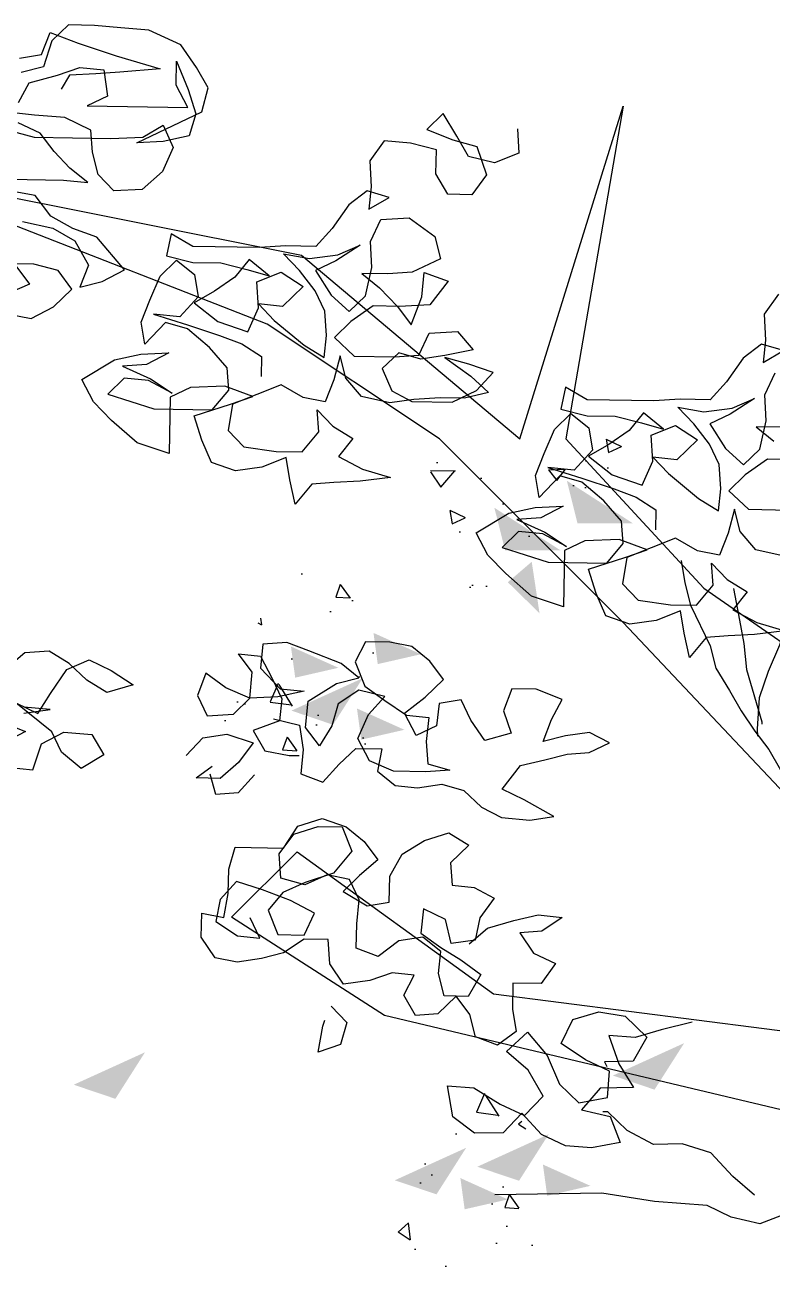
# Model space of a CAD drawing. Header units: metres. Extents: x 37 to 217, y 53 to 242.
# Drawn here: x 84.958 to 85.501, y 57.15 to 58.052 of the extents above; entities that cross this region are included whole.
import ezdxf

# ---------------------------------------------------------------- set-up
doc = ezdxf.new("R2010")
doc.units = ezdxf.units.M
doc.layers.add('DGPRO_Arboles existentes', color=7, linetype='Continuous')

# ---------------------------------------------------------------- blocks, each defined once
blk = doc.blocks.new('Senna corymbosa VISTA 250 gris')
h = blk.add_hatch()
h.set_pattern_fill('AR-CONC', color=252, scale=0.016296, angle=-46.99384)
h.set_pattern_definition([(3.006163, (1422.08382, 872.46741), (0.072245306, -0.092449277), [0.012221841, -0.134440254]), (308.006163, (1422.08382, 872.46741), (0.074214968, 0.100140731), [0.009777473, -0.107552204]), (53.457607, (1422.08984, 872.45971), (0.146460273, 0.007691454), [0.010386967, -0.114256635]), (359.190363, (1422.10765, 872.48964), (0.098899106, -0.145578345), [0.01833276, -0.20166038]), (49.641798, (1422.1159, 872.47751), (0.21997118, -0.003108583), [0.01558046, -0.17138505]), (304.190327, (1422.10765, 872.48964), (0.21997118, -0.003108583), [0.01466621, -0.161328306]), (334.006163, (1422.11281, 872.47217), (0.01836687, -0.115883179), [0.012221841, -0.134440254]), (279.006163, (1422.11281, 872.47217), (0.113459063, 0.051604927), [0.009777473, -0.107552204]), (24.457608, (1422.11434, 872.46251), (0.131825932, -0.064278251), [0.010386967, -0.114256635]), (350.506163, (1422.083817, 872.46741), (0.0410218263, 0.0355520303), [0, -0.1062485405, 0, -0.1091817824, 0, -0.1079595983]), (320.506163, (1422.083817, 872.46741), (0.076241348, 0.0124893505), [0, -0.062249912, 0, -0.103804172, 0, -0.041146866]), (280.506163, (1422.05903, 872.493985), (0.0566464555, -0.0661214672), [0, -0.040739471, 0, -0.12710715, 0, -0.16866141]), (270.506163, (1422.047915, 872.5059), (0.076750343, -0.058370418), [0, -0.052961312, 0, -0.084412184, 0, -0.119774045])])
edge = h.paths.add_edge_path()
edge.add_spline(control_points=[(2186.60611, 1072.07584), (2186.61594, 1072.09006), (2186.67733, 1072.08391), (2186.77492, 1072.09657), (2186.73411, 1072.01961), (2186.70063, 1071.98062), (2186.62015, 1071.9498), (2186.60949, 1072.0179), (2186.59713, 1072.06286), (2186.60611, 1072.07584)], knot_values=[0, 0, 0, 0, 0.08768, 0.181827, 0.244547, 0.317629, 0.40391, 0.455698, 0.535727, 0.535727, 0.535727, 0.535727], degree=3, periodic=0)
h = blk.add_hatch(color=252)
h.dxf.hatch_style = 1
h.paths.add_polyline_path([(2186.70092, 1072.05277), (2186.74875, 1072.02198), (2186.70871, 1072.02181)])
h = blk.add_hatch(color=252)
h.dxf.hatch_style = 1
h.paths.add_polyline_path([(2186.64834, 1072.03317), (2186.69617, 1072.00239), (2186.65613, 1072.00221)])
h = blk.add_hatch()
h.set_pattern_fill('AR-CONC', color=252, scale=0.016296, angle=-104.21097)
h.set_pattern_definition([(305.78903, (1482.94312, 902.38197), (-0.038607031, -0.110795984), [0.012221841, -0.134440254]), (250.78903, (1482.94312, 902.38197), (0.124375373, -0.008172759), [0.009777473, -0.107552204]), (356.240475, (1482.9399, 902.37274), (0.085768341, -0.118968742), [0.010386967, -0.114256635]), (301.97323, (1482.97471, 902.37397), (-0.068842273, -0.161971692), [0.01833276, -0.20166038]), (352.424666, (1482.96897, 902.36047), (0.116491425, -0.186619215), [0.01558046, -0.17138505]), (246.973194, (1482.97471, 902.37397), (0.116491425, -0.186619214), [0.01466621, -0.161328306]), (276.78903, (1482.96281, 902.36017), (-0.08748143, -0.078187291), [0.012221841, -0.134440254]), (221.78903, (1482.96281, 902.36017), (0.10481892, -0.067446433), [0.009777473, -0.107552204]), (327.240475, (1482.95552, 902.35366), (0.017337491, -0.145633723), [0.010386967, -0.114256635]), (293.28903, (1482.943117, 902.38197), (0.0521011552, -0.0152383306), [0, -0.1062485405, 0, -0.1091817824, 0, -0.107959598]), (263.28903, (1482.94312, 902.38197), (0.051781553, -0.057335834), [0, -0.062249912, 0, -0.103804172, 0, -0.041146866]), (223.28903, (1482.95204, 902.4172), (-0.0249185945, -0.083426213), [0, -0.040739471, 0, -0.12710715, 0, -0.16866141]), (213.28903, (1482.95604, 902.433), (-0.007516679, -0.096131266), [0, -0.052961312, 0, -0.084412184, 0, -0.119774045])])
edge = h.paths.add_edge_path()
edge.add_spline(control_points=[(2186.44225, 1071.87359), (2186.43561, 1071.88955), (2186.47402, 1071.93784), (2186.51622, 1072.02673), (2186.55882, 1071.95076), (2186.57348, 1071.90151), (2186.55582, 1071.81715), (2186.49279, 1071.84506), (2186.4483, 1071.85902), (2186.44225, 1071.87359)], knot_values=[0, 0, 0, 0, 0.08768, 0.181827, 0.244547, 0.317629, 0.40391, 0.455698, 0.535727, 0.535727, 0.535727, 0.535727], degree=3, periodic=0)
h = blk.add_hatch(color=252)
h.dxf.hatch_style = 1
h.paths.add_polyline_path([(2186.67544, 1071.99401), (2186.68109, 1071.95667), (2186.65809, 1071.97916)])
h = blk.add_hatch(color=252)
h.dxf.hatch_style = 1
h.paths.add_polyline_path([(2186.56058, 1071.94239), (2186.59503, 1071.92692), (2186.56367, 1071.91976)])
h = blk.add_hatch(color=252)
h.dxf.hatch_style = 1
h.paths.add_polyline_path([(2186.50067, 1071.93254), (2186.53512, 1071.91708), (2186.50376, 1071.90991)])
h = blk.add_hatch(color=252)
h.dxf.hatch_style = 1
h.paths.add_polyline_path([(2186.50099, 1071.88599), (2186.55277, 1071.90954), (2186.53123, 1071.87578)])
h = blk.add_hatch(color=252)
h.dxf.hatch_style = 1
h.paths.add_polyline_path([(2186.54858, 1071.88757), (2186.58304, 1071.87211), (2186.55167, 1071.86494)])
h = blk.add_hatch(color=252)
h.dxf.hatch_style = 1
h.paths.add_polyline_path([(2186.73433, 1071.62126), (2186.78611, 1071.64481), (2186.76457, 1071.61105)])
h = blk.add_hatch(color=252)
h.dxf.hatch_style = 1
h.paths.add_polyline_path([(2186.34298, 1071.61461), (2186.39476, 1071.63816), (2186.37322, 1071.6044)])
h = blk.add_hatch()
h.set_pattern_fill('AR-CONC', color=252, scale=0.016296, angle=-104.21097)
h.set_pattern_definition([(305.78903, (1482.70112, 901.62316), (-0.038607031, -0.110795984), [0.012221841, -0.134440254]), (250.78903, (1482.70112, 901.62316), (0.124375373, -0.008172759), [0.009777473, -0.107552204]), (356.240475, (1482.69791, 901.61393), (0.085768341, -0.118968742), [0.010386967, -0.114256635]), (301.97323, (1482.73272, 901.61516), (-0.068842273, -0.161971692), [0.01833276, -0.20166038]), (352.424666, (1482.72698, 901.60167), (0.116491425, -0.186619215), [0.01558046, -0.17138505]), (246.973194, (1482.73272, 901.61516), (0.116491425, -0.186619214), [0.01466621, -0.161328306]), (276.78903, (1482.72082, 901.60137), (-0.08748143, -0.078187291), [0.012221841, -0.134440254]), (221.78903, (1482.72082, 901.60137), (0.10481892, -0.067446433), [0.009777473, -0.107552204]), (327.240475, (1482.71353, 901.59485), (0.017337491, -0.145633723), [0.010386967, -0.114256635]), (293.28903, (1482.701124, 901.623165), (0.0521011552, -0.0152383306), [0, -0.1062485405, 0, -0.1091817824, 0, -0.107959598]), (263.28903, (1482.701124, 901.623165), (0.051781553, -0.057335834), [0, -0.062249912, 0, -0.103804172, 0, -0.041146866]), (223.28903, (1482.710045, 901.658392), (-0.0249185945, -0.083426213), [0, -0.040739471, 0, -0.12710715, 0, -0.16866141]), (213.28903, (1482.714046, 901.67419), (-0.007516679, -0.096131266), [0, -0.052961312, 0, -0.084412184, 0, -0.119774045])])
edge = h.paths.add_edge_path()
edge.add_spline(control_points=[(2186.56524, 1071.48793), (2186.55861, 1071.50389), (2186.59701, 1071.55218), (2186.63921, 1071.64107), (2186.68182, 1071.5651), (2186.69647, 1071.51584), (2186.67881, 1071.43149), (2186.61578, 1071.4594), (2186.57129, 1071.47335), (2186.56524, 1071.48793)], knot_values=[0, 0, 0, 0, 0.08768, 0.181827, 0.244547, 0.317629, 0.40391, 0.455698, 0.535727, 0.535727, 0.535727, 0.535727], degree=3, periodic=0)
h = blk.add_hatch(color=252)
h.dxf.hatch_style = 1
h.paths.add_polyline_path([(2186.63597, 1071.55514), (2186.68775, 1071.57869), (2186.66622, 1071.54493)])
h = blk.add_hatch(color=252)
h.dxf.hatch_style = 1
h.paths.add_polyline_path([(2186.57606, 1071.5453), (2186.62784, 1071.56885), (2186.60631, 1071.53509)])
h = blk.add_hatch(color=252)
h.dxf.hatch_style = 1
h.paths.add_polyline_path([(2186.68357, 1071.55672), (2186.71802, 1071.54126), (2186.68666, 1071.53409)])
h = blk.add_hatch(color=252)
h.dxf.hatch_style = 1
h.paths.add_polyline_path([(2186.62366, 1071.54688), (2186.65811, 1071.53141), (2186.62675, 1071.52425)])
at = {"color": 252, "lineweight": -2}
for points in [[(2186.30098, 1072.20865), (2186.31099, 1072.19531), (2186.29478, 1072.18828)], [(2186.29599, 1072.17364), (2186.31202, 1072.17043), (2186.32825, 1072.17893), (2186.34164, 1072.19186), (2186.33163, 1072.20519), (2186.31416, 1072.20988), (2186.29662, 1072.21019)], [(2186.30592, 1072.24074), (2186.32777, 1072.23597), (2186.34371, 1072.22692), (2186.35364, 1072.2092), (2186.34751, 1072.19322), (2186.36367, 1072.19733), (2186.3799, 1072.20582), (2186.35984, 1072.22957), (2186.34239, 1072.23572), (2186.32646, 1072.24477), (2186.31502, 1072.25959), (2186.29753, 1072.26282)], [(2186.29622, 1072.27161), (2186.33569, 1072.27093), (2186.35321, 1072.26917), (2186.34023, 1072.27963), (2186.32873, 1072.29153), (2186.31873, 1072.30486), (2186.30277, 1072.31245)], [(2186.28518, 1072.30983), (2186.31429, 1072.30201), (2186.36984, 1072.30105), (2186.39326, 1072.30211), (2186.40803, 1072.31063), (2186.41506, 1072.29443), (2186.40745, 1072.27701), (2186.39261, 1072.2641), (2186.37211, 1072.26299), (2186.36062, 1072.27489), (2186.35651, 1072.29105), (2186.35533, 1072.30715), (2186.33647, 1072.31625), (2186.31457, 1072.31809), (2186.29705, 1072.31986)], [(2186.30302, 1072.32707), (2186.31058, 1072.34156), (2186.33115, 1072.34706), (2186.34733, 1072.35263), (2186.36485, 1072.35086), (2186.36745, 1072.33181), (2186.3527, 1072.32475), (2186.4258, 1072.32349), (2186.41731, 1072.33972), (2186.41761, 1072.35727), (2186.42603, 1072.33665), (2186.43157, 1072.319), (2186.42691, 1072.303), (2186.40783, 1072.29894), (2186.3888, 1072.2978), (2186.43599, 1072.32039), (2186.44067, 1072.33786), (2186.43215, 1072.35263), (2186.42074, 1072.36891), (2186.39752, 1072.37955), (2186.37708, 1072.38136), (2186.3581, 1072.38315), (2186.33909, 1072.38348), (2186.32719, 1072.37199), (2186.32102, 1072.35308), (2186.30486, 1072.34897)], [(2186.30358, 1072.35923), (2186.31971, 1072.36188), (2186.32583, 1072.37786), (2186.34618, 1072.3702), (2186.3738, 1072.36095), (2186.40581, 1072.35162), (2186.37652, 1072.3492), (2186.35895, 1072.34804), (2186.33992, 1072.34691), (2186.3339, 1072.33677)], [(2186.66501, 1072.30795), (2186.66617, 1072.29038), (2186.6485, 1072.28337), (2186.62957, 1072.28808), (2186.62105, 1072.30285), (2186.6111, 1072.31911), (2186.5992, 1072.30762), (2186.61808, 1072.29998), (2186.63555, 1072.29529), (2186.6425, 1072.2747), (2186.63202, 1072.26026), (2186.61447, 1072.26056), (2186.60595, 1072.27533), (2186.60626, 1072.29287), (2186.58733, 1072.29759), (2186.56835, 1072.29938), (2186.55786, 1072.28493), (2186.55899, 1072.2659), (2186.55726, 1072.24985), (2186.57203, 1072.25836), (2186.55602, 1072.26303), (2186.54269, 1072.25302), (2186.53069, 1072.23568), (2186.51877, 1072.22272), (2186.49684, 1072.2231), (2186.4778, 1072.22197), (2186.42956, 1072.2228), (2186.41363, 1072.23185), (2186.41043, 1072.21582), (2186.42936, 1072.2111), (2186.44983, 1072.21075), (2186.46876, 1072.20604), (2186.48476, 1072.20137), (2186.47034, 1072.21332), (2186.45988, 1072.20034), (2186.44509, 1072.19036), (2186.43032, 1072.18184), (2186.44763, 1072.16838), (2186.46944, 1072.16069), (2186.47705, 1072.17811), (2186.47591, 1072.19714), (2186.49358, 1072.20415), (2186.50949, 1072.19363), (2186.49462, 1072.17927), (2186.4771, 1072.18103), (2186.48859, 1072.16913), (2186.51022, 1072.15121), (2186.52469, 1072.14219), (2186.52643, 1072.15824), (2186.52527, 1072.17581), (2186.51821, 1072.19056), (2186.50677, 1072.20538), (2186.49527, 1072.21728), (2186.51423, 1072.21403), (2186.53475, 1072.2166), (2186.55095, 1072.22363), (2186.53321, 1072.21224), (2186.51846, 1072.20518), (2186.52986, 1072.18743), (2186.54281, 1072.17551), (2186.55471, 1072.18701), (2186.55945, 1072.2074), (2186.55831, 1072.22643), (2186.5659, 1072.24238), (2186.58639, 1072.24349), (2186.60517, 1072.23001), (2186.60928, 1072.21385), (2186.58864, 1072.20397), (2186.57107, 1072.20281), (2186.55206, 1072.20314), (2186.56504, 1072.19268), (2186.57798, 1072.17929), (2186.58798, 1072.16596), (2186.59565, 1072.1863), (2186.59741, 1072.20382), (2186.61485, 1072.19767), (2186.60139, 1072.18035), (2186.57944, 1072.17927), (2186.56043, 1072.17959), (2186.54415, 1072.16818), (2186.53225, 1072.15668), (2186.54664, 1072.14327), (2186.57588, 1072.14277), (2186.59345, 1072.14393), (2186.60104, 1072.15988), (2186.62153, 1072.16099), (2186.633, 1072.14763), (2186.61246, 1072.1436), (2186.59486, 1072.14098), (2186.57886, 1072.14564), (2186.56696, 1072.13415), (2186.57399, 1072.11794), (2186.58849, 1072.11038), (2186.61773, 1072.10987), (2186.63542, 1072.11834), (2186.64734, 1072.1313), (2186.6299, 1072.13745), (2186.61243, 1072.14214), (2186.63121, 1072.12865), (2186.64417, 1072.11673), (2186.62655, 1072.11265), (2186.60901, 1072.11295), (2186.58997, 1072.11181), (2186.57238, 1072.10919), (2186.55199, 1072.11393), (2186.54052, 1072.12729), (2186.53641, 1072.14345), (2186.53172, 1072.12598), (2186.5256, 1072.11), (2186.50957, 1072.1132), (2186.49363, 1072.12225), (2186.4583, 1072.10823), (2186.45504, 1072.08928), (2186.46654, 1072.07738), (2186.48988, 1072.07405), (2186.50888, 1072.07373), (2186.52083, 1072.08815), (2186.51965, 1072.10425), (2186.53114, 1072.09235), (2186.54561, 1072.08333), (2186.53515, 1072.07035), (2186.55254, 1072.06128), (2186.57291, 1072.05507), (2186.55093, 1072.05253), (2186.5319, 1072.05139), (2186.51579, 1072.05021), (2186.50384, 1072.03579), (2186.49976, 1072.05341), (2186.49711, 1072.06954), (2186.47944, 1072.06254), (2186.46039, 1072.05994), (2186.44294, 1072.06609), (2186.43591, 1072.0823), (2186.43037, 1072.09994), (2186.45683, 1072.10826), (2186.47302, 1072.11383), (2186.45267, 1072.12149), (2186.4278, 1072.12046), (2186.41305, 1072.1134), (2186.41234, 1072.07247), (2186.38908, 1072.08018), (2186.37035, 1072.09659), (2186.35742, 1072.10997), (2186.34892, 1072.12621), (2186.37257, 1072.14042), (2186.39165, 1072.14448), (2186.41214, 1072.14559), (2186.39591, 1072.1371), (2186.37834, 1072.13594), (2186.39866, 1072.12681), (2186.41456, 1072.1163), (2186.39717, 1072.12538), (2186.37965, 1072.12714), (2186.36775, 1072.11565), (2186.4012, 1072.10483), (2186.4436, 1072.1041), (2186.45555, 1072.11852), (2186.45436, 1072.13463), (2186.44146, 1072.14947), (2186.4256, 1072.16291), (2186.4096, 1072.16757), (2186.3947, 1072.15174), (2186.39205, 1072.16787), (2186.39818, 1072.18385), (2186.40579, 1072.20127), (2186.41769, 1072.21277), (2186.43067, 1072.20231), (2186.43332, 1072.18617), (2186.41991, 1072.17178), (2186.40093, 1072.17357), (2186.42565, 1072.16583), (2186.44892, 1072.15812), (2186.4649, 1072.15199), (2186.47937, 1072.14297), (2186.47912, 1072.12835)], [(2186.85459, 1072.18815), (2186.8441, 1072.17371), (2186.84524, 1072.15468), (2186.8435, 1072.13862), (2186.85827, 1072.14714), (2186.84226, 1072.15181), (2186.82893, 1072.1418), (2186.81693, 1072.12446), (2186.80501, 1072.1115), (2186.78308, 1072.11188), (2186.76405, 1072.11074), (2186.7158, 1072.11158), (2186.69987, 1072.12063), (2186.69667, 1072.10459), (2186.7156, 1072.09988), (2186.73607, 1072.09953), (2186.755, 1072.09481), (2186.771, 1072.09015), (2186.75658, 1072.1021), (2186.74612, 1072.08912), (2186.73133, 1072.07914), (2186.71656, 1072.07062), (2186.73387, 1072.05716), (2186.75568, 1072.04947), (2186.76329, 1072.06689), (2186.76216, 1072.08592), (2186.77983, 1072.09292), (2186.79573, 1072.08241), (2186.78086, 1072.06804), (2186.76334, 1072.06981), (2186.77483, 1072.05791), (2186.79646, 1072.03999), (2186.81093, 1072.03097), (2186.81267, 1072.04702), (2186.81151, 1072.06459), (2186.80445, 1072.07934), (2186.79301, 1072.09416), (2186.78151, 1072.10606), (2186.80047, 1072.1028), (2186.82099, 1072.10538), (2186.8372, 1072.11241), (2186.81945, 1072.10102), (2186.8047, 1072.09396), (2186.8161, 1072.07621), (2186.82905, 1072.06429), (2186.84095, 1072.07578), (2186.84569, 1072.09618), (2186.84456, 1072.11521), (2186.85214, 1072.13116)], [(2186.85731, 1072.09159), (2186.8383, 1072.09192), (2186.85129, 1072.08145)], [(2186.86568, 1072.06805), (2186.84667, 1072.06837), (2186.83039, 1072.05695), (2186.81849, 1072.04546), (2186.83289, 1072.03205), (2186.86212, 1072.03155)], [(2186.85862, 1071.99797), (2186.83823, 1072.00271), (2186.82676, 1072.01607), (2186.82265, 1072.03223), (2186.81796, 1072.01476), (2186.81184, 1071.99878), (2186.79581, 1072.00198), (2186.77988, 1072.01103), (2186.74454, 1071.99701), (2186.74128, 1071.97806), (2186.75278, 1071.96616), (2186.77612, 1071.96283), (2186.79513, 1071.96251), (2186.80707, 1071.97692), (2186.80589, 1071.99303), (2186.81738, 1071.98113), (2186.83185, 1071.97211), (2186.82139, 1071.95913), (2186.83878, 1071.95005), (2186.85915, 1071.94385), (2186.83717, 1071.94131), (2186.81814, 1071.94017), (2186.80203, 1071.93899), (2186.79008, 1071.92457), (2186.786, 1071.94219), (2186.78335, 1071.95832), (2186.76568, 1071.95131), (2186.74663, 1071.94872), (2186.72919, 1071.95487), (2186.72215, 1071.97108), (2186.71661, 1071.98872), (2186.74307, 1071.99704), (2186.75926, 1072.00261), (2186.73892, 1072.01027), (2186.71404, 1072.00924), (2186.69929, 1072.00218), (2186.69859, 1071.96124), (2186.67532, 1071.96896), (2186.65659, 1071.98537), (2186.64366, 1071.99875), (2186.63517, 1072.01498), (2186.65881, 1072.0292), (2186.67789, 1072.03326), (2186.69838, 1072.03437), (2186.68215, 1072.02587), (2186.66458, 1072.02471), (2186.6849, 1072.01559), (2186.7008, 1072.00508), (2186.68341, 1072.01415), (2186.66589, 1072.01592), (2186.65399, 1072.00442), (2186.68744, 1071.99361), (2186.72984, 1071.99288), (2186.74179, 1072.0073), (2186.7406, 1072.0234), (2186.7277, 1072.03825), (2186.71184, 1072.05169), (2186.69584, 1072.05635), (2186.68094, 1072.04052), (2186.67829, 1072.05665), (2186.68442, 1072.07263), (2186.69203, 1072.09005), (2186.70393, 1072.10154), (2186.71691, 1072.09108), (2186.71956, 1072.07495), (2186.70615, 1072.06056), (2186.68717, 1072.06235), (2186.71189, 1072.05461), (2186.73516, 1072.0469), (2186.75114, 1072.04077), (2186.76561, 1072.03175), (2186.76536, 1072.01713)], [(2186.29205, 1071.87708), (2186.30803, 1071.87095), (2186.2918, 1071.86246)], [(2186.29442, 1071.84487), (2186.3134, 1071.84308), (2186.31957, 1071.86198), (2186.33581, 1071.87048), (2186.35625, 1071.86866), (2186.36477, 1071.85389), (2186.34851, 1071.84393), (2186.33409, 1071.85588), (2186.32704, 1071.87063), (2186.30107, 1071.89155), (2186.31703, 1071.88396), (2186.32605, 1071.89843), (2186.33805, 1071.91577), (2186.35426, 1071.9228), (2186.37021, 1071.91522), (2186.38612, 1071.90471), (2186.36701, 1071.89919), (2186.35254, 1071.90821), (2186.33959, 1071.92013), (2186.32512, 1071.92916), (2186.30755, 1071.928), (2186.29419, 1071.91653)], [(2186.3068, 1071.88414), (2186.32585, 1071.88673), (2186.30687, 1071.88852)], [(2186.78398, 1071.99487), (2186.78663, 1071.97874), (2186.79074, 1071.96258), (2186.80486, 1071.93309), (2186.80896, 1071.91693), (2186.81892, 1071.90067), (2186.82744, 1071.8859), (2186.83742, 1071.87111), (2186.84743, 1071.85777), (2186.85595, 1071.843)], [(2186.48806, 1071.88005), (2186.50699, 1071.87534), (2186.50961, 1071.85775), (2186.50785, 1071.84023), (2186.52383, 1071.8341), (2186.53575, 1071.84706), (2186.54765, 1071.85855), (2186.56665, 1071.85823), (2186.56345, 1071.84219), (2186.57643, 1071.83173), (2186.59249, 1071.82999), (2186.61009, 1071.83262), (2186.62609, 1071.82795), (2186.63905, 1071.81603), (2186.65354, 1071.80847), (2186.67398, 1071.80665), (2186.69158, 1071.80927), (2186.66985, 1071.82135), (2186.65389, 1071.82894), (2186.66735, 1071.84625), (2186.68497, 1071.85034), (2186.70113, 1071.85444), (2186.71724, 1071.85563), (2186.73198, 1071.86269), (2186.71749, 1071.87025), (2186.6999, 1071.86763), (2186.68374, 1071.86352), (2186.68986, 1071.8795), (2186.69743, 1071.89399), (2186.67855, 1071.90163), (2186.661, 1071.90193), (2186.65488, 1071.88595), (2186.66045, 1071.86977), (2186.64134, 1071.86425), (2186.63136, 1071.87905), (2186.6243, 1071.89379), (2186.60817, 1071.89115), (2186.60643, 1071.87509), (2186.59168, 1071.86803), (2186.58319, 1071.88426), (2186.59801, 1071.89571), (2186.6114, 1071.90864), (2186.60139, 1071.92197), (2186.58841, 1071.93243), (2186.57238, 1071.93563), (2186.55483, 1071.93594), (2186.54727, 1071.92144), (2186.55428, 1071.90377), (2186.56872, 1071.89329), (2186.58463, 1071.88278), (2186.60068, 1071.88104), (2186.59892, 1071.86352), (2186.6001, 1071.84741), (2186.61611, 1071.84275), (2186.59854, 1071.84159), (2186.57515, 1071.84199), (2186.55773, 1071.8496), (2186.54924, 1071.86584), (2186.55685, 1071.88326), (2186.56877, 1071.89621), (2186.54984, 1071.90093), (2186.53505, 1071.89094), (2186.53038, 1071.87494), (2186.52136, 1071.86047), (2186.51135, 1071.8738), (2186.51314, 1071.89278), (2186.53384, 1071.90559), (2186.54999, 1071.9097), (2186.53701, 1071.92016), (2186.51377, 1071.92933), (2186.49779, 1071.93546), (2186.48022, 1071.9343), (2186.47846, 1071.91678), (2186.49282, 1071.90191), (2186.51034, 1071.90014), (2186.49126, 1071.89609), (2186.47077, 1071.89498), (2186.45335, 1071.90259), (2186.43891, 1071.91307), (2186.43278, 1071.89709), (2186.43984, 1071.88235), (2186.45887, 1071.88348), (2186.47077, 1071.89498), (2186.47256, 1071.91396), (2186.46255, 1071.92729), (2186.47861, 1071.92555), (2186.4871, 1071.90932), (2186.49416, 1071.89457), (2186.49242, 1071.87852), (2186.47329, 1071.87153), (2186.48181, 1071.85676), (2186.4993, 1071.85354), (2186.50661, 1071.85341)], [(2186.42472, 1071.85336), (2186.43664, 1071.86632), (2186.45423, 1071.86894), (2186.47314, 1071.86276), (2186.46265, 1071.84832), (2186.44929, 1071.83685), (2186.43175, 1071.83715), (2186.4436, 1071.84572)], [(2186.4742, 1071.83935), (2186.46227, 1071.82639), (2186.44617, 1071.8252), (2186.44203, 1071.8399)], [(2186.63002, 1071.71674), (2186.64338, 1071.72821), (2186.66249, 1071.73373), (2186.68011, 1071.73781), (2186.69763, 1071.73605), (2186.68283, 1071.72607), (2186.66672, 1071.72488), (2186.67671, 1071.71009), (2186.69266, 1071.7025), (2186.68218, 1071.68806), (2186.66171, 1071.68841), (2186.66138, 1071.6694), (2186.66403, 1071.65327), (2186.65069, 1071.64326), (2186.63471, 1071.64939), (2186.6306, 1071.66555), (2186.6206, 1071.67888), (2186.60721, 1071.66595), (2186.59111, 1071.66477), (2186.58259, 1071.67954), (2186.59015, 1071.69403), (2186.57409, 1071.69577), (2186.55791, 1071.6902), (2186.53885, 1071.6876), (2186.52887, 1071.7024), (2186.52771, 1071.71997), (2186.51017, 1071.72027), (2186.49537, 1071.71029), (2186.47921, 1071.70618), (2186.46162, 1071.70356), (2186.44559, 1071.70676), (2186.43561, 1071.72156), (2186.43591, 1071.7391), (2186.45194, 1071.7359), (2186.45517, 1071.75339), (2186.45547, 1071.77094), (2186.46013, 1071.78694), (2186.49522, 1071.78634), (2186.50573, 1071.80224), (2186.52338, 1071.80779), (2186.54082, 1071.80164), (2186.5538, 1071.79118), (2186.56381, 1071.77784), (2186.55045, 1071.76637), (2186.53855, 1071.75488), (2186.55592, 1071.74434), (2186.57205, 1071.74699), (2186.57238, 1071.76599), (2186.58143, 1071.78193), (2186.59768, 1071.79188), (2186.61533, 1071.79743), (2186.6298, 1071.7884), (2186.61641, 1071.77547), (2186.6176, 1071.75937), (2186.63365, 1071.75763), (2186.64815, 1071.75006), (2186.63766, 1071.73562), (2186.63446, 1071.71959), (2186.61687, 1071.71697), (2186.61278, 1071.73459), (2186.59683, 1071.74217), (2186.59506, 1071.72466), (2186.60951, 1071.71417), (2186.62397, 1071.70515), (2186.63842, 1071.69466), (2186.62937, 1071.67873), (2186.61183, 1071.67903), (2186.60772, 1071.69519), (2186.60946, 1071.71125), (2186.59647, 1071.72171), (2186.57888, 1071.71909), (2186.56406, 1071.70764), (2186.54808, 1071.71377), (2186.54838, 1071.73131), (2186.55014, 1071.74883), (2186.54309, 1071.76358), (2186.52706, 1071.76678), (2186.51085, 1071.75974), (2186.49338, 1071.76443), (2186.49222, 1071.782), (2186.50271, 1071.79644), (2186.52035, 1071.80199), (2186.53789, 1071.80169), (2186.5449, 1071.78402), (2186.53147, 1071.76816), (2186.51087, 1071.76121), (2186.49467, 1071.75417), (2186.4842, 1071.74119), (2186.49121, 1071.72352), (2186.51022, 1071.72319), (2186.5178, 1071.73915), (2186.50041, 1071.74822), (2186.48007, 1071.75589), (2186.46117, 1071.76206), (2186.44924, 1071.74911), (2186.44604, 1071.73307), (2186.46195, 1071.72256), (2186.478, 1071.72082), (2186.47095, 1071.73557)], [(2186.5298, 1071.67167), (2186.5413, 1071.65977), (2186.53663, 1071.64377), (2186.52045, 1071.6382), (2186.5237, 1071.65715), (2186.52524, 1071.66151)]]:
    blk.add_lwpolyline(points, dxfattribs=at)
at = {"color": 252}
for points in [[(2186.88362, 1071.79989), (2186.74188, 1071.94982), (2186.60847, 1072.08308), (2186.48341, 1072.16637), (2186.29165, 1072.24134), (2186.05819, 1072.24134), (2185.99149, 1072.28298), (2186.25829, 1072.26632), (2186.50843, 1072.21635), (2186.66684, 1072.08308), (2186.74188, 1072.32463), (2186.70019, 1072.08308), (2186.80025, 1071.97481), (2186.90863, 1071.89984), (2186.97534, 1071.93316), (2186.93365, 1071.70827), (2186.95866, 1071.59999)], [(2186.89383, 1072.01207), (2186.88031, 1071.9928), (2186.87026, 1071.97359), (2186.86194, 1071.95441), (2186.85538, 1071.93353), (2186.84705, 1071.91435), (2186.84046, 1071.8952), (2186.83912, 1071.87268), (2186.83921, 1071.86749)], [(2186.82179, 1071.97449), (2186.82558, 1071.95552), (2186.82939, 1071.93481), (2186.83145, 1071.91581), (2186.84249, 1071.87793), (2186.84252, 1071.8762)], [(2187.21796, 1071.11095), (2187.01995, 1071.41955), (2186.90114, 1071.58571), (2186.56847, 1071.66484), (2186.45757, 1071.73606), (2186.5051, 1071.78353), (2186.64767, 1071.68067), (2186.89322, 1071.64901), (2187.19421, 1071.30086)], [(2186.79178, 1071.66006), (2186.76938, 1071.65448), (2186.75044, 1071.64896), (2186.73138, 1071.65036), (2186.73865, 1071.62972), (2186.74933, 1071.6126), (2186.72511, 1071.61218), (2186.71154, 1071.59637), (2186.73239, 1071.59154), (2186.73964, 1071.57263), (2186.71894, 1071.56881), (2186.69988, 1071.57021), (2186.68242, 1071.57856), (2186.66832, 1071.5939), (2186.65471, 1071.57982), (2186.63395, 1071.57946), (2186.61817, 1071.5913), (2186.61432, 1071.61373), (2186.63338, 1071.61233), (2186.65262, 1071.60055), (2186.67008, 1071.5922), (2186.68368, 1071.60628), (2186.67297, 1071.62513), (2186.65716, 1071.6387), (2186.67249, 1071.65281), (2186.68663, 1071.63575), (2186.69564, 1071.61513), (2186.70972, 1071.60153), (2186.73042, 1071.60535), (2186.73182, 1071.62441), (2186.71437, 1071.63276), (2186.69686, 1071.64458), (2186.70522, 1071.66203), (2186.72416, 1071.66755), (2186.74325, 1071.66441), (2186.75909, 1071.64911), (2186.74901, 1071.63163), (2186.72824, 1071.63127), (2186.73003, 1071.62784)], [(2186.83721, 1071.5345), (2186.8214, 1071.54808), (2186.80553, 1071.56511), (2186.78465, 1071.57167), (2186.76389, 1071.57131), (2186.74468, 1071.58137), (2186.7306, 1071.59497), (2186.72714, 1071.59491)], [(2186.88229, 1071.53009), (2186.85994, 1071.52105), (2186.84103, 1071.5138), (2186.82018, 1071.51863), (2186.80273, 1071.52699), (2186.76461, 1071.52979), (2186.72642, 1071.53605), (2186.64857, 1071.53471)]]:
    blk.add_lwpolyline(points, dxfattribs=at)

msp = doc.modelspace()

# ---------------------------------------------------------------- block references
at = {"layer": 'DGPRO_Arboles existentes'}
msp.add_blockref('Senna corymbosa VISTA 250 gris', (-2101.34935, -1014.33124), dxfattribs=at)

doc.saveas('drawing.dxf')
